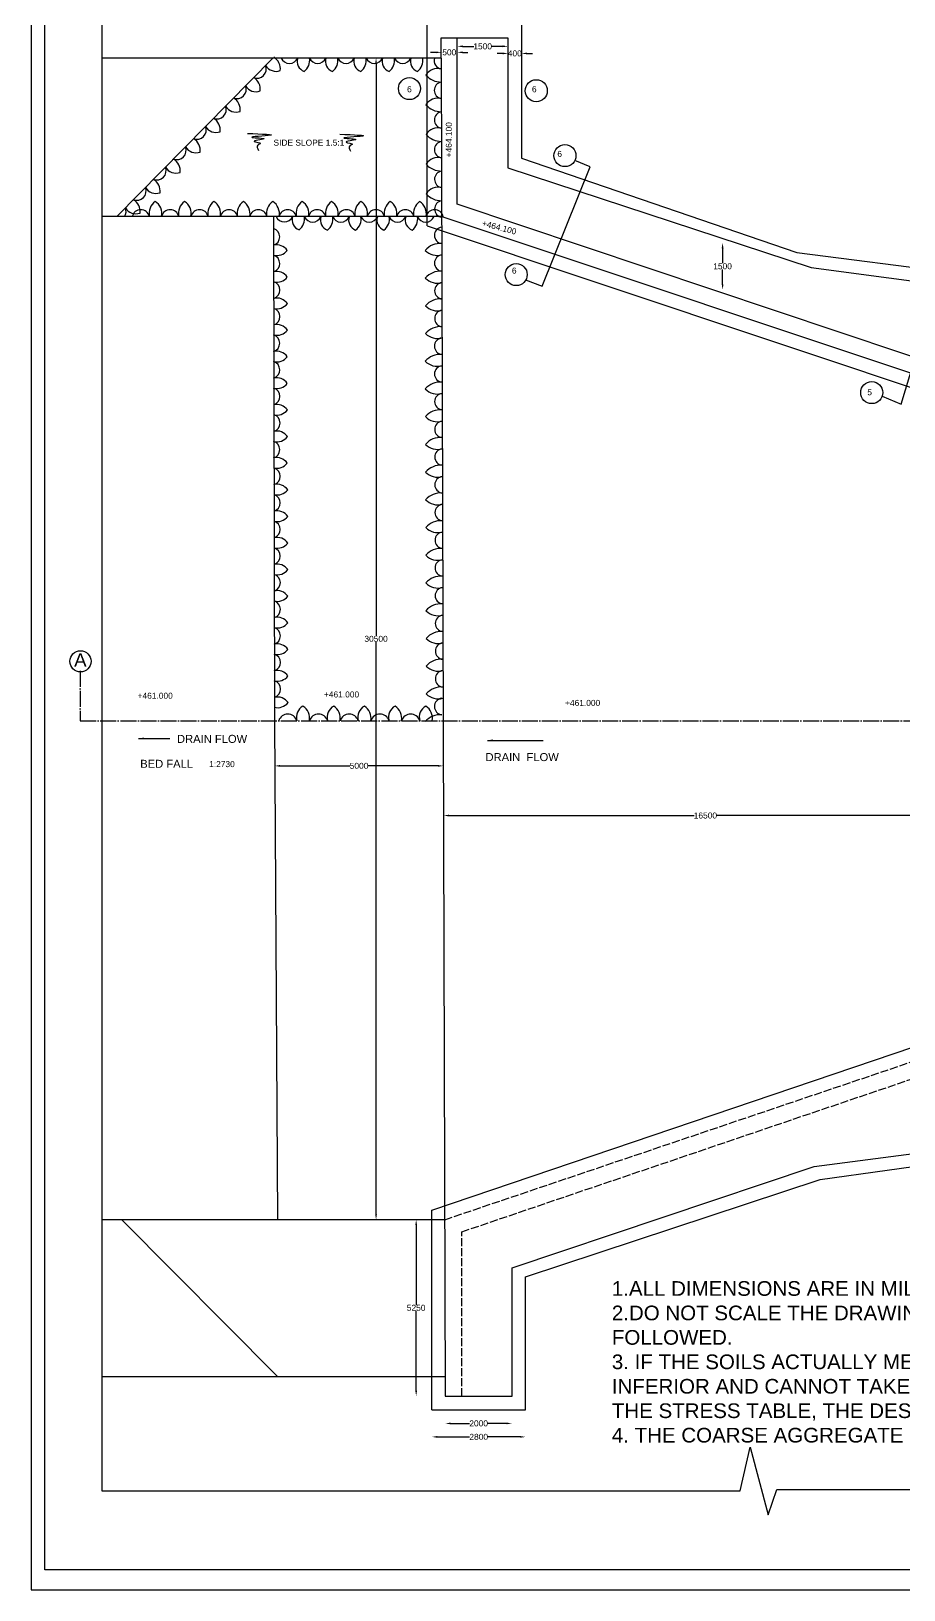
# Model space of a CAD drawing. Header units: inches. Extents: x 23764 to 29375, y 85 to 3606.
# Drawn here: x 23764 to 25073, y 85 to 2423 of the extents above; entities that cross this region are included whole.
import ezdxf

# ---------------------------------------------------------------- set-up
doc = ezdxf.new("R2010")
doc.units = ezdxf.units.IN
doc.header["$MEASUREMENT"] = 0
doc.linetypes.add('ACAD_ISO02W100', pattern=[15, 12, -3])
doc.linetypes.add('ACAD_ISO04W100', pattern=[30, 24, -3, 0, -3])
doc.layers.add('DIMENSIONS', color=255, linetype='Continuous')
doc.layers.add('TEXT', color=1, linetype='Continuous')
doc.styles.get("Standard").update_dxf_attribs({"font": 'arial.ttf', "height": 9})
doc.dimstyles.get("Standard").update_dxf_attribs({"dimtxt": 12, "dimasz": 8, "dimexe": 0.18, "dimexo": 0.0625, "dimgap": 0.09, "dimtad": 0, "dimtih": 1, "dimtoh": 1, "dimdec": 4, "dimzin": 0, "dimdsep": 46, "dimtxsty": 'Standard', "dimcen": 0.09, "dimse1": 1, "dimse2": 1, "dimadec": 0, "dimazin": 0, "dimtfac": 1, "dimtdec": 4, "dimtofl": 0, "dimtmove": 0, "dimatfit": 3, "dimfxl": 1, "dimtolj": 1, "dimtzin": 0, "dimarcsym": 0})

# ---------------------------------------------------------------- blocks, each defined once
blk = doc.blocks.new('*D68')
at = {"layer": 'Defpoints', "color": 0, "transparency": 16777216}
for p in [(24479.2, 2445.7), (24379.2, 2412.7), (24479.2, 2412.7)]:
    blk.add_point(p, dxfattribs=at)
at = {"layer": 'DIMENSIONS', "color": 0, "lineweight": -2, "transparency": 16777216}
for p, q in [((24387.2, 2445.7), (24415.6, 2445.7)), ((24471.2, 2445.7), (24442.8, 2445.7))]:
    blk.add_line(p, q, dxfattribs=at)
at = {"layer": 'DIMENSIONS', "color": 0, "transparency": 16777216}
for points in [[(24387.2, 2447.1), (24387.2, 2444.4), (24379.2, 2445.7)], [(24471.2, 2447.1), (24471.2, 2444.4), (24479.2, 2445.7)]]:
    blk.add_solid(points, dxfattribs=at)
at = {"layer": 'DIMENSIONS', "color": 0, "transparency": 16777216, "insert": (24429.2, 2445.7), "char_height": 9, "attachment_point": 5}
blk.add_mtext('\\A1;2000', dxfattribs=at)
blk = doc.blocks.new('*D69')
at = {"layer": 'Defpoints', "color": 0, "transparency": 16777216}
for p in [(24379.2, 2390.8), (24403.2, 2390.8), (24403.2, 2390.8)]:
    blk.add_point(p, dxfattribs=at)
at = {"layer": 'DIMENSIONS', "color": 0, "lineweight": -2, "transparency": 16777216}
for p, q in [((24371.2, 2390.8), (24363.2, 2390.8)), ((24411.2, 2390.8), (24419.2, 2390.8))]:
    blk.add_line(p, q, dxfattribs=at)
at = {"layer": 'DIMENSIONS', "color": 0, "transparency": 16777216}
for points in [[(24371.2, 2392.1), (24371.2, 2389.5), (24379.2, 2390.8)], [(24411.2, 2392.1), (24411.2, 2389.5), (24403.2, 2390.8)]]:
    blk.add_solid(points, dxfattribs=at)
at = {"layer": 'DIMENSIONS', "color": 0, "transparency": 16777216, "insert": (24391.2, 2390.8), "char_height": 9, "attachment_point": 5}
blk.add_mtext('\\A1;500', dxfattribs=at)
blk = doc.blocks.new('*D70')
at = {"layer": 'Defpoints', "color": 0, "transparency": 16777216}
for p in [(24403.2, 2397.7), (24479.2, 2399.8), (24479.2, 2397.7)]:
    blk.add_point(p, dxfattribs=at)
at = {"layer": 'DIMENSIONS', "color": 0, "lineweight": -2, "transparency": 16777216}
for p, q in [((24411.2, 2399.8), (24428.1, 2399.8)), ((24471.2, 2399.8), (24454.3, 2399.8))]:
    blk.add_line(p, q, dxfattribs=at)
at = {"layer": 'DIMENSIONS', "color": 0, "transparency": 16777216}
for points in [[(24411.2, 2401.2), (24411.2, 2398.5), (24403.2, 2399.8)], [(24471.2, 2401.2), (24471.2, 2398.5), (24479.2, 2399.8)]]:
    blk.add_solid(points, dxfattribs=at)
at = {"layer": 'DIMENSIONS', "color": 0, "transparency": 16777216, "insert": (24441.2, 2399.8), "char_height": 9, "attachment_point": 5}
blk.add_mtext('\\A1;1500', dxfattribs=at)
blk = doc.blocks.new('*D71')
at = {"layer": 'Defpoints', "color": 0, "transparency": 16777216}
for p in [(24479.2, 2388.9), (24499.7, 2389.2), (24499.7, 2388.9)]:
    blk.add_point(p, dxfattribs=at)
at = {"layer": 'DIMENSIONS', "color": 0, "lineweight": -2, "transparency": 16777216}
for p, q in [((24471.2, 2389.2), (24463.2, 2389.2)), ((24507.7, 2389.2), (24515.7, 2389.2))]:
    blk.add_line(p, q, dxfattribs=at)
at = {"layer": 'DIMENSIONS', "color": 0, "transparency": 16777216}
for points in [[(24471.2, 2390.5), (24471.2, 2387.8), (24479.2, 2389.2)], [(24507.7, 2390.5), (24507.7, 2387.8), (24499.7, 2389.2)]]:
    blk.add_solid(points, dxfattribs=at)
at = {"layer": 'DIMENSIONS', "color": 0, "transparency": 16777216, "insert": (24489.4, 2389.2), "char_height": 9, "attachment_point": 5}
blk.add_mtext('\\A1;400', dxfattribs=at)
blk = doc.blocks.new('*D72')
at = {"layer": 'Defpoints', "color": 0, "transparency": 16777216}
for p in [(24278.1, 2382.2), (24278.1, 639.8), (24281.4, 639.8)]:
    blk.add_point(p, dxfattribs=at)
at = {"layer": 'DIMENSIONS', "color": 0, "lineweight": -2, "transparency": 16777216}
for p, q in [((24281.4, 2374.2), (24281.4, 1515.7)), ((24281.4, 647.8), (24281.4, 1506.3))]:
    blk.add_line(p, q, dxfattribs=at)
at = {"layer": 'DIMENSIONS', "color": 0, "transparency": 16777216}
for points in [[(24280.1, 2374.2), (24282.7, 2374.2), (24281.4, 2382.2)], [(24280.1, 647.8), (24282.7, 647.8), (24281.4, 639.8)]]:
    blk.add_solid(points, dxfattribs=at)
at = {"layer": 'DIMENSIONS', "color": 0, "transparency": 16777216, "insert": (24281.4, 1511), "char_height": 9, "attachment_point": 5}
blk.add_mtext('\\A1;30500', dxfattribs=at)
blk = doc.blocks.new('*D73')
at = {"layer": 'Defpoints', "color": 0, "transparency": 16777216}
for p in [(24382.6, 1246), (25167.6, 1246), (25167.6, 1236)]:
    blk.add_point(p, dxfattribs=at)
at = {"layer": 'DIMENSIONS', "color": 0, "lineweight": -2, "transparency": 16777216}
for p, q in [((24390.6, 1246), (24758.5, 1246)), ((25159.6, 1246), (24791.7, 1246))]:
    blk.add_line(p, q, dxfattribs=at)
at = {"layer": 'DIMENSIONS', "color": 0, "transparency": 16777216}
for points in [[(24390.6, 1247.3), (24390.6, 1244.7), (24382.6, 1246)], [(25159.6, 1247.3), (25159.6, 1244.7), (25167.6, 1246)]]:
    blk.add_solid(points, dxfattribs=at)
at = {"layer": 'DIMENSIONS', "color": 0, "transparency": 16777216, "insert": (24775.1, 1246), "char_height": 9, "attachment_point": 5}
blk.add_mtext('\\A1;16500', dxfattribs=at)
blk = doc.blocks.new('*D80')
at = {"layer": 'Defpoints', "color": 0, "transparency": 16777216}
for p in [(24129.4, 1329.3), (24382.3, 1320.5), (24382.3, 1318.4)]:
    blk.add_point(p, dxfattribs=at)
at = {"layer": 'DIMENSIONS', "color": 0, "lineweight": -2, "transparency": 16777216}
for p, q in [((24137.4, 1320.5), (24242.3, 1320.5)), ((24374.3, 1320.5), (24269.4, 1320.5))]:
    blk.add_line(p, q, dxfattribs=at)
at = {"layer": 'DIMENSIONS', "color": 0, "transparency": 16777216}
for points in [[(24137.4, 1321.8), (24137.4, 1319.2), (24129.4, 1320.5)], [(24374.3, 1321.8), (24374.3, 1319.2), (24382.3, 1320.5)]]:
    blk.add_solid(points, dxfattribs=at)
at = {"layer": 'DIMENSIONS', "color": 0, "transparency": 16777216, "insert": (24255.9, 1320.5), "char_height": 9, "attachment_point": 5}
blk.add_mtext('\\A1;5000', dxfattribs=at)
blk = doc.blocks.new('*D81')
at = {"layer": 'Defpoints', "color": 0, "transparency": 16777216}
for p in [(24821.6, 2105), (24785, 2034.9), (24800.9, 2034.9)]:
    blk.add_point(p, dxfattribs=at)
at = {"layer": 'DIMENSIONS', "color": 0, "lineweight": -2, "transparency": 16777216}
for p, q in [((24800.9, 2097), (24800.9, 2074.6)), ((24800.9, 2042.9), (24800.9, 2065.3))]:
    blk.add_line(p, q, dxfattribs=at)
at = {"layer": 'DIMENSIONS', "color": 0, "transparency": 16777216}
for points in [[(24799.6, 2097), (24802.3, 2097), (24800.9, 2105)], [(24799.6, 2042.9), (24802.3, 2042.9), (24800.9, 2034.9)]]:
    blk.add_solid(points, dxfattribs=at)
at = {"layer": 'DIMENSIONS', "color": 0, "transparency": 16777216, "insert": (24800.9, 2069.9), "char_height": 9, "attachment_point": 5}
blk.add_mtext('\\A1;1500', dxfattribs=at)
blk = doc.blocks.new('*D162')
at = {"layer": 'Defpoints', "color": 0, "transparency": 16777216}
for p in [(24385.1, 375.3), (24485.2, 375.3), (24485.2, 334.2)]:
    blk.add_point(p, dxfattribs=at)
at = {"layer": 'DIMENSIONS', "color": 0, "lineweight": -2, "transparency": 16777216}
for p, q in [((24393.1, 334.2), (24421.6, 334.2)), ((24477.2, 334.2), (24448.8, 334.2))]:
    blk.add_line(p, q, dxfattribs=at)
at = {"layer": 'DIMENSIONS', "color": 0, "transparency": 16777216}
for points in [[(24393.1, 335.5), (24393.1, 332.9), (24385.1, 334.2)], [(24477.2, 335.5), (24477.2, 332.9), (24485.2, 334.2)]]:
    blk.add_solid(points, dxfattribs=at)
at = {"layer": 'DIMENSIONS', "color": 0, "transparency": 16777216, "insert": (24435.2, 334.2), "char_height": 9, "attachment_point": 5}
blk.add_mtext('\\A1;2000', dxfattribs=at)
blk = doc.blocks.new('*D163')
at = {"layer": 'Defpoints', "color": 0, "transparency": 16777216}
for p in [(24365.2, 354.7), (24505.5, 354.7), (24505.5, 314)]:
    blk.add_point(p, dxfattribs=at)
at = {"layer": 'DIMENSIONS', "color": 0, "lineweight": -2, "transparency": 16777216}
for p, q in [((24373.2, 314), (24421.7, 314)), ((24497.5, 314), (24448.9, 314))]:
    blk.add_line(p, q, dxfattribs=at)
at = {"layer": 'DIMENSIONS', "color": 0, "transparency": 16777216}
for points in [[(24373.2, 315.3), (24373.2, 312.7), (24365.2, 314)], [(24497.5, 315.3), (24497.5, 312.7), (24505.5, 314)]]:
    blk.add_solid(points, dxfattribs=at)
at = {"layer": 'DIMENSIONS', "color": 0, "transparency": 16777216, "insert": (24435.3, 314), "char_height": 9, "attachment_point": 5}
blk.add_mtext('\\A1;2800', dxfattribs=at)
blk = doc.blocks.new('*D164')
at = {"layer": 'Defpoints', "color": 0, "transparency": 16777216}
for p in [(24341.5, 639.8), (24384.4, 639.8), (24385.1, 375.3)]:
    blk.add_point(p, dxfattribs=at)
at = {"layer": 'DIMENSIONS', "color": 0, "lineweight": -2, "transparency": 16777216}
for p, q in [((24341.5, 631.8), (24341.5, 512.2)), ((24341.5, 383.3), (24341.5, 502.9))]:
    blk.add_line(p, q, dxfattribs=at)
at = {"layer": 'DIMENSIONS', "color": 0, "transparency": 16777216}
for points in [[(24340.2, 631.8), (24342.9, 631.8), (24341.5, 639.8)], [(24340.2, 383.3), (24342.9, 383.3), (24341.5, 375.3)]]:
    blk.add_solid(points, dxfattribs=at)
at = {"layer": 'DIMENSIONS', "color": 0, "transparency": 16777216, "insert": (24341.5, 507.6), "char_height": 9, "attachment_point": 5}
blk.add_mtext('\\A1;5250', dxfattribs=at)

msp = doc.modelspace()

# ---------------------------------------------------------------- linework, layer by layer
at = {"color": 0, "linetype": 'ACAD_ISO04W100'}
msp.add_lwpolyline([(23837.87809, 1463.17003), (23837.87809, 1388.31575), (28471.1902, 1388.31575)], dxfattribs=at)
at = {"color": 0, "linetype": 'ACAD_ISO02W100'}
for points in [[(24384.35498, 639.83471), (25168.08868, 904.96227), (25551.66074, 904.96227)], [(24409.83564, 375.26848), (24409.83564, 621.61828), (25168.1235, 879.28484), (25551.66074, 880.80398)]]:
    msp.add_lwpolyline(points, dxfattribs=at)
at = {"color": 0}
for centre, radius, start, end in [((24102.95449, 2365.82821), 13.86451, 248.886916, 22.04873256), ((24131.55908, 2380.83015), 18.552, 211.87698549, 289.5030441), ((24117.64331, 2365.97173), 20.28062, 352.55132541, 59.33261984), ((24151.55945, 2387.66706), 13.49784, 204.06412759, 335.93587241), ((24179.38232, 2377.33766), 16.232, 162.7053634, 249.37326419), ((24161.04072, 2378.78154), 20.88265, 307.19236511, 9.31927859), ((24193.97248, 2387.66706), 13.49784, 204.06412759, 335.93587241), ((24221.79535, 2377.33766), 16.232, 162.7053634, 249.37326419), ((24203.45375, 2378.78154), 20.88265, 307.19236511, 9.31927859), ((24236.38552, 2387.66706), 13.49784, 204.06412759, 335.93587241), ((24264.20839, 2377.33766), 16.232, 162.7053634, 249.37326419), ((24245.86679, 2378.78154), 20.88265, 307.19236511, 9.31927859), ((24278.79855, 2387.66706), 13.49784, 204.06412759, 335.93587241), ((24306.62142, 2377.33766), 16.232, 162.7053634, 249.37326419), ((24288.27982, 2378.78154), 20.88265, 307.19236511, 9.31927859), ((24321.21159, 2387.66706), 13.49784, 204.06412759, 335.93587241), ((24349.03446, 2377.33766), 16.232, 162.7053634, 249.37326419), ((24330.69286, 2378.78154), 20.88265, 307.19236511, 9.31927859), ((24373.79543, 2345.56051), 21.00909, 75.04779466, 147.83271718), ((24381.15791, 2378.33808), 12.63, 162.37058267, 261.15574211), ((24072.92733, 2335.30666), 13.86451, 248.886916, 22.04873256), ((24101.53192, 2350.30859), 18.552, 211.87698549, 289.5030441), ((24087.61615, 2335.45018), 20.28062, 352.55132541, 59.33261984), ((24378.56721, 2375.85015), 29.55932, 220.26412934, 271.37067224), ((24381.29042, 2333.83124), 12.63, 99.18543245, 261.15574211), ((24057.589, 2304.92862), 20.28062, 352.55132541, 59.33261984), ((24373.92794, 2301.05366), 21.00909, 75.04779466, 147.83271718), ((24042.90018, 2304.78511), 13.86451, 248.886916, 22.04873256), ((24027.56184, 2274.40707), 20.28062, 352.55132541, 59.33261984), ((24071.50477, 2319.78704), 18.552, 211.87698549, 289.5030441), ((24378.69973, 2331.34331), 29.55932, 220.26412934, 271.37067224), ((24381.42293, 2289.3244), 12.63, 99.18543245, 261.15574211), ((24012.87302, 2274.26356), 13.86451, 248.886916, 22.04873256), ((24041.47761, 2289.26549), 18.552, 211.87698549, 289.5030441), ((24374.06045, 2256.54682), 21.00909, 75.04779466, 147.83271718), ((23982.84586, 2243.74201), 13.86451, 248.886916, 22.04873256), ((24011.45046, 2258.74394), 18.552, 211.87698549, 289.5030441), ((23997.53469, 2243.88552), 20.28062, 352.55132541, 59.33261984), ((24378.83224, 2286.83647), 29.55932, 220.26412934, 271.37067224), ((24381.55544, 2244.81756), 12.63, 99.18543245, 261.15574211), ((23967.50753, 2213.36397), 20.28062, 352.55132541, 59.33261984), ((24374.19296, 2212.03998), 21.00909, 75.04779466, 147.83271718), ((24378.96475, 2242.32962), 29.55932, 220.26412934, 271.37067224), ((23952.81871, 2213.22046), 13.86451, 248.886916, 22.04873256), ((23937.48037, 2182.84242), 20.28062, 352.55132541, 59.33261984), ((23981.4233, 2228.22239), 18.552, 211.87698549, 289.5030441), ((24381.68795, 2200.31072), 12.63, 99.18543245, 261.15574211), ((23922.79155, 2182.69891), 13.86451, 248.886916, 22.04873256), ((23951.39614, 2197.70084), 18.552, 211.87698549, 289.5030441), ((24374.32548, 2167.53314), 21.00909, 75.04779466, 147.83271718), ((24379.09726, 2197.82278), 29.55932, 220.26412934, 271.37067224), ((23892.7644, 2152.17735), 13.86451, 326.6981238, 22.04873256), ((23921.36899, 2167.17929), 18.552, 211.87698549, 289.5030441), ((23928.69893, 2141.58143), 13.19162, 13.07198136, 166.92801864), ((23907.45322, 2152.32087), 20.28062, 352.55132541, 59.33261984), ((23963.23191, 2149.15155), 22.16297, 125.79790602, 191.94336156), ((23938.81781, 2148.89722), 21.52807, 348.39087107, 57.86741299), ((23972.75526, 2141.58143), 13.19162, 13.07198136, 166.92801864), ((24007.28823, 2149.15155), 22.16297, 125.79790602, 191.94336156), ((23982.87414, 2148.89722), 21.52807, 348.39087107, 57.86741299), ((24016.81159, 2141.58143), 13.19162, 13.07198136, 166.92801864), ((24051.34456, 2149.15155), 22.16297, 125.79790602, 191.94336156), ((24026.93047, 2148.89722), 21.52807, 348.39087107, 57.86741299), ((24060.86791, 2141.58143), 13.19162, 13.07198136, 166.92801864), ((24095.40089, 2149.15155), 22.16297, 125.79790602, 191.94336156), ((24070.98679, 2148.89722), 21.52807, 348.39087107, 57.86741299), ((24104.92424, 2141.58143), 13.19162, 13.07198136, 166.92801864), ((24139.45722, 2149.15155), 22.16297, 125.79790602, 191.94336156), ((24115.04312, 2148.89722), 21.52807, 348.39087107, 57.86741299), ((24148.98057, 2141.58143), 13.19162, 13.07198136, 166.92801864), ((24183.51354, 2149.15155), 22.16297, 125.79790602, 191.94336156), ((24159.09945, 2148.89722), 21.52807, 348.39087107, 57.86741299), ((24193.0369, 2141.58143), 13.19162, 13.07198136, 166.92801864), ((24227.56987, 2149.15155), 22.16297, 125.79790602, 191.94336156), ((24203.15578, 2148.89722), 21.52807, 348.39087107, 57.86741299), ((24237.09322, 2141.58143), 13.19162, 13.07198136, 166.92801864), ((24271.6262, 2149.15155), 22.16297, 125.79790602, 191.94336156), ((24247.2121, 2148.89722), 21.52807, 348.39087107, 57.86741299), ((24281.14955, 2141.58143), 13.19162, 13.07198136, 166.92801864), ((24315.68253, 2149.15155), 22.16297, 125.79790602, 191.94336156), ((24291.26843, 2148.89722), 21.52807, 348.39087107, 57.86741299), ((24325.20588, 2141.58143), 13.19162, 13.07198136, 166.92801864), ((24359.73885, 2149.15155), 22.16297, 125.79790602, 191.94336156), ((24335.32476, 2148.89722), 21.52807, 348.39087107, 57.86741299), ((24369.26221, 2141.58143), 13.19162, 13.07198136, 166.92801864), ((24381.82046, 2155.80388), 12.63, 99.18543245, 261.15574211), ((24143.80956, 2150.06891), 13.49784, 204.06412759, 335.93587241), ((24171.63243, 2139.7395), 16.232, 162.7053634, 249.37326419), ((24153.29083, 2141.18339), 20.88265, 307.19236511, 9.31927859), ((24186.27943, 2149.70219), 13.49784, 204.06412759, 335.93587241), ((24214.1023, 2139.37279), 16.232, 162.7053634, 249.37326419), ((24195.7607, 2140.81668), 20.88265, 307.19236511, 9.31927859), ((24228.69247, 2149.70219), 13.49784, 204.06412759, 335.93587241), ((24256.51534, 2139.37279), 16.232, 162.7053634, 249.37326419), ((24238.17374, 2140.81668), 20.88265, 307.19236511, 9.31927859), ((24271.1055, 2149.70219), 13.49784, 204.06412759, 335.93587241), ((24298.92837, 2139.37279), 16.232, 162.7053634, 249.37326419), ((24280.58677, 2140.81668), 20.88265, 307.19236511, 9.31927859), ((24313.51854, 2149.70219), 13.49784, 204.06412759, 335.93587241), ((24341.3414, 2139.37279), 16.232, 162.7053634, 249.37326419), ((24322.99981, 2140.81668), 20.88265, 307.19236511, 9.31927859), ((24355.93157, 2149.70219), 13.49784, 204.06412759, 335.93587241), ((24381.3061, 2116.31652), 12.38703, 96.4137746, 263.92739996), ((24124.01389, 2114.00634), 12.99728, 286.79310441, 73.4050008), ((24132.23594, 2082.54041), 19.54035, 34.78485612, 103.21464656), ((24132.62559, 2105.73341), 19.75573, 255.84657618, 322.43131708), ((24124.08285, 2074.12147), 12.99728, 286.79310441, 73.4050008), ((24377.70249, 2074.22505), 29.86213, 85.59575408, 139.0635898), ((24373.34985, 2111.68046), 25.5243, 224.49649497, 285.20955731), ((24381.42988, 2074.7407), 12.38703, 96.4137746, 263.92739996), ((24132.30489, 2042.65553), 19.54035, 34.78485612, 103.21464656), ((24377.82628, 2032.64923), 29.86213, 85.59575408, 139.0635898), ((24132.69454, 2065.84854), 19.75573, 255.84657618, 322.43131708), ((24124.1518, 2034.23659), 12.99728, 286.79310441, 73.4050008), ((24373.47363, 2070.10463), 25.5243, 224.49649497, 285.20955731), ((24381.55367, 2033.16488), 12.38703, 96.4137746, 263.92739996), ((24132.37385, 2002.77066), 19.54035, 34.78485612, 103.21464656), ((24132.76349, 2025.96366), 19.75573, 255.84657618, 322.43131708), ((24377.95006, 1991.0734), 29.86213, 85.59575408, 139.0635898), ((24373.59742, 2028.52881), 25.5243, 224.49649497, 285.20955731), ((24124.22075, 1994.35172), 12.99728, 286.79310441, 73.4050008), ((24381.67745, 1991.58905), 12.38703, 96.4137746, 263.92739996), ((24124.01389, 1954.46684), 12.99728, 286.79310441, 73.4050008), ((24132.4428, 1962.88578), 19.54035, 34.78485612, 103.21464656), ((24132.83244, 1986.07879), 19.75573, 255.84657618, 322.43131708), ((24378.07385, 1949.49758), 29.86213, 85.59575408, 139.0635898), ((24373.7212, 1986.95299), 25.5243, 224.49649497, 285.20955731), ((24132.23594, 1923.00091), 19.54035, 34.78485612, 103.21464656), ((24381.3061, 1950.01323), 12.38703, 96.4137746, 263.92739996), ((24132.62559, 1946.19391), 19.75573, 255.84657618, 322.43131708), ((24124.08285, 1914.58197), 12.99728, 286.79310441, 73.4050008), ((24377.70249, 1907.92176), 29.86213, 85.59575408, 139.0635898), ((24373.34985, 1945.37716), 25.5243, 224.49649497, 285.20955731), ((24381.42988, 1908.43741), 12.38703, 96.4137746, 263.92739996), ((24132.30489, 1883.11603), 19.54035, 34.78485612, 103.21464656), ((24132.69454, 1906.30904), 19.75573, 255.84657618, 322.43131708), ((24377.82628, 1866.34593), 29.86213, 85.59575408, 139.0635898), ((24124.1518, 1874.69709), 12.99728, 286.79310441, 73.4050008), ((24373.47363, 1903.80134), 25.5243, 224.49649497, 285.20955731), ((24381.55367, 1866.86158), 12.38703, 96.4137746, 263.92739996), ((24132.37385, 1843.23116), 19.54035, 34.78485612, 103.21464656), ((24132.76349, 1866.42416), 19.75573, 255.84657618, 322.43131708), ((24124.49668, 1834.74474), 12.99728, 286.79310441, 73.4050008), ((24377.95006, 1824.77011), 29.86213, 85.59575408, 139.0635898), ((24373.59742, 1862.22552), 25.5243, 224.49649497, 285.20955731), ((24381.67745, 1825.28576), 12.38703, 96.4137746, 263.92739996), ((24124.01389, 1794.85987), 12.99728, 286.79310441, 73.4050008), ((24132.71873, 1803.27881), 19.54035, 34.78485612, 103.21464656), ((24133.10837, 1826.47181), 19.75573, 255.84657618, 322.43131708), ((24378.07385, 1783.19429), 29.86213, 85.59575408, 139.0635898), ((24373.7212, 1820.6497), 25.5243, 224.49649497, 285.20955731), ((24132.23594, 1763.39393), 19.54035, 34.78485612, 103.21464656), ((24381.80124, 1783.70994), 12.38703, 96.4137746, 263.92739996), ((24132.62559, 1786.58694), 19.75573, 255.84657618, 322.43131708), ((24124.63481, 1754.8442), 12.99728, 286.79310441, 73.4050008), ((24378.19763, 1741.61846), 29.86213, 85.59575408, 139.0635898), ((24373.84499, 1779.07387), 25.5243, 224.49649497, 285.20955731), ((24381.92502, 1742.13411), 12.38703, 96.4137746, 263.92739996), ((24132.85686, 1723.37826), 19.54035, 34.78485612, 103.21464656), ((24133.2465, 1746.57127), 19.75573, 255.84657618, 322.43131708), ((24124.70376, 1714.95932), 12.99728, 286.79310441, 73.4050008), ((24378.32142, 1700.04264), 29.86213, 85.59575408, 139.0635898), ((24373.96877, 1737.49805), 25.5243, 224.49649497, 285.20955731), ((24382.04881, 1700.55829), 12.38703, 96.4137746, 263.92739996), ((24132.92581, 1683.49339), 19.54035, 34.78485612, 103.21464656), ((24133.31546, 1706.68639), 19.75573, 255.84657618, 322.43131708), ((24124.77272, 1675.07445), 12.99728, 286.79310441, 73.4050008), ((24378.4452, 1658.46682), 29.86213, 85.59575408, 139.0635898), ((24132.99477, 1643.60851), 19.54035, 34.78485612, 103.21464656), ((24374.09256, 1695.92223), 25.5243, 224.49649497, 285.20955731), ((24382.17259, 1658.98247), 12.38703, 96.4137746, 263.92739996), ((24133.38441, 1666.80152), 19.75573, 255.84657618, 322.43131708), ((24124.84167, 1635.18957), 12.99728, 286.79310441, 73.4050008), ((24378.56898, 1616.89099), 29.86213, 85.59575408, 139.0635898), ((24133.06372, 1603.72364), 19.54035, 34.78485612, 103.21464656), ((24133.45336, 1626.91664), 19.75573, 255.84657618, 322.43131708), ((24374.21634, 1654.3464), 25.5243, 224.49649497, 285.20955731), ((24382.29637, 1617.40664), 12.38703, 96.4137746, 263.92739996), ((24124.91062, 1595.3047), 12.99728, 286.79310441, 73.4050008), ((24378.69277, 1575.31517), 29.86213, 85.59575408, 139.0635898), ((24374.34013, 1612.77058), 25.5243, 224.49649497, 285.20955731), ((24133.13267, 1563.83876), 19.54035, 34.78485612, 103.21464656), ((24133.52232, 1587.03177), 19.75573, 255.84657618, 322.43131708), ((24124.97957, 1555.41982), 12.99728, 286.79310441, 73.4050008), ((24382.42016, 1575.83082), 12.38703, 96.4137746, 263.92739996), ((24133.20162, 1523.95389), 19.54035, 34.78485612, 103.21464656), ((24378.81655, 1533.73935), 29.86213, 85.59575408, 139.0635898), ((24374.46391, 1571.19476), 25.5243, 224.49649497, 285.20955731), ((24382.54394, 1534.255), 12.38703, 96.4137746, 263.92739996), ((24133.59127, 1547.14689), 19.75573, 255.84657618, 322.43131708), ((24125.04853, 1515.53495), 12.99728, 286.79310441, 73.4050008), ((24378.94034, 1492.16352), 29.86213, 85.59575408, 139.0635898), ((24133.27058, 1484.06901), 19.54035, 34.78485612, 103.21464656), ((24374.5877, 1529.61893), 25.5243, 224.49649497, 285.20955731), ((24382.66773, 1492.67917), 12.38703, 96.4137746, 263.92739996), ((24133.66022, 1507.26202), 19.75573, 255.84657618, 322.43131708), ((24125.11748, 1475.65007), 12.99728, 286.79310441, 73.4050008), ((24379.06412, 1450.5877), 29.86213, 85.59575408, 139.0635898), ((24133.33953, 1444.18414), 19.54035, 34.78485612, 103.21464656), ((24133.72917, 1467.37714), 19.75573, 255.84657618, 322.43131708), ((24374.71148, 1488.04311), 25.5243, 224.49649497, 285.20955731), ((24382.79151, 1451.10335), 12.38703, 96.4137746, 263.92739996), ((24125.18643, 1435.7652), 12.99728, 286.79310441, 73.4050008), ((24379.18791, 1409.01188), 29.86213, 85.59575408, 139.0635898), ((24374.83526, 1446.46729), 25.5243, 224.49649497, 285.20955731), ((24133.40848, 1404.29926), 19.54035, 34.78485612, 103.21464656), ((24133.79813, 1427.49227), 19.75573, 255.84657618, 322.43131708), ((24180.94158, 1393.53167), 18.93559, 118.62691284, 195.98917495), ((24159.74137, 1391.7396), 22.04828, 351.06647304, 56.6282406), ((24226.98762, 1393.53167), 18.93559, 118.62691284, 195.98917495), ((24205.78742, 1391.7396), 22.04828, 351.06647304, 56.6282406), ((24273.03367, 1393.53167), 18.93559, 118.62691284, 195.98917495), ((24251.83346, 1391.7396), 22.04828, 351.06647304, 56.6282406), ((24319.07971, 1393.53167), 18.93559, 118.62691284, 195.98917495), ((24297.87951, 1391.7396), 22.04828, 351.06647304, 56.6282406), ((24365.12575, 1393.53167), 18.93559, 118.62691284, 195.98917495), ((24343.92555, 1391.7396), 22.04828, 351.06647304, 56.6282406), ((24381.3061, 1409.52753), 12.38703, 96.4137746, 263.92739996), ((24149.10734, 1383.64005), 14.41082, 18.93275697, 161.06724303), ((24195.15338, 1383.64005), 14.41082, 18.93275697, 161.06724303), ((24241.19943, 1383.64005), 14.41082, 18.93275697, 161.06724303), ((24287.24547, 1383.64005), 14.41082, 18.93275697, 161.06724303), ((24333.29152, 1383.64005), 14.41082, 18.93275697, 161.06724303), ((24377.70249, 1367.43605), 29.86213, 85.59575408, 139.0635898)]:
    msp.add_arc(centre, radius, start, end, dxfattribs=at)
for points in [[(24088.89047, 2269.26257), (24122.97778, 2266.3268), (24095.69114, 2263.22328), (24113.07063, 2261.04243), (24098.46179, 2257.10011), (24108.201, 2254.08048), (24104.08704, 2251.64799), (24105.1785, 2243.67949)], [(24226.89907, 2268.08883), (24260.98638, 2265.15307), (24233.69973, 2262.04954), (24251.07923, 2259.8687), (24236.47038, 2255.92637), (24246.2096, 2252.90674), (24242.09564, 2250.47425), (24243.1871, 2242.50575)]]:
    msp.add_spline(points, degree=3, dxfattribs=at)
at = {"layer": 'DIMENSIONS', "color": 0}
for points in [[(29373.18873, 3606.2754), (23764.39154, 3606.2754), (23764.39154, 84.60532), (29373.18873, 84.60532)], [(29366.41367, 114.6951), (23784.97955, 114.6951), (23784.97955, 3592.72952), (29366.41367, 3592.72952)]]:
    msp.add_lwpolyline(points, close=True, dxfattribs=at)
for points in [[(23870.31553, 2805.6097), (23870.31553, 232.89707), (24827.42413, 232.89707), (24842.0405, 298.83281), (24869.36675, 197.25062), (24882.07662, 235.02651), (26160.15263, 235.02651), (26174.79885, 291.57579), (26205.03876, 200.72057), (26213.92397, 235.02651), (27466.61441, 235.02651), (27480.47587, 278.06274), (27506.61016, 198.54652), (27518.27439, 235.02651), (28449.69622, 235.02651), (28449.69622, 2792.12957), (28442.89388, 2792.12957)], [(24357.87303, 2130.33134), (24357.87303, 2433.68348), (24499.6572, 2433.68348), (24499.6572, 2231.99182), (24912.23655, 2090.74597), (25146.66127, 2060.5488)], [(24379.16751, 2382.1632), (24379.16751, 2412.70861)], [(24379.16751, 2412.70861), (24479.1588, 2412.70861), (24479.1588, 2217.54751), (24933.61928, 2068.17446), (25166.55382, 2036.93973)], [(25166.73017, 1906.88154), (24403.23801, 2162.87719), (24403.23801, 2412.70861)], [(24379.16751, 2382.1632), (23870.31553, 2382.1632)], [(23893.00556, 2144.56504), (24126.75504, 2382.1632)], [(24379.16751, 2382.1632), (24385.14267, 375.26848), (24485.2048, 375.26848), (24485.2048, 567.4431), (24938.32465, 719.48193), (25168.29947, 749.50354), (25166.43146, 2127.18324)], [(24505.5326, 2049.47442), (24530.52346, 2040.23993), (24602.26713, 2219.18551), (24579.58554, 2228.76842)], [(24379.87491, 2144.56504), (23870.31553, 2144.56504)], [(24127.69468, 2144.56504), (24129.00208, 1388.31575)], [(24357.87303, 2130.33134), (25146.40692, 1867.11306), (25146.40692, 1861.06945), (25166.79225, 1861.0971)], [(24379.87491, 2144.56504), (25166.76409, 1881.86249)], [(25039.94829, 1875.03606), (25068.75195, 1863.13438), (25133.43857, 2078.22522), (25114.71283, 2086.97459)], [(24129.00208, 1388.31575), (24133.65785, 639.83471)], [(24365.18529, 354.70541), (24365.18529, 654.04023), (25148.13372, 919.6304), (25148.13372, 924.57459), (25456.16032, 924.57459)], [(24365.18529, 354.70541), (24505.46829, 354.70541), (24505.46829, 554.05324), (24947.04062, 700.29978), (25148.26564, 727.94664), (25148.26564, 632.40009), (25445.08263, 632.40009), (25445.08263, 879.28484)], [(24384.35498, 639.83471), (23870.31553, 639.83471)], [(23900.0353, 639.83471), (24133.68827, 404.43842)], [(23870.31553, 404.43842), (24384.61161, 404.43842)]]:
    msp.add_lwpolyline(points, dxfattribs=at)
for centre, radius in [((24331.51756, 2336.48054), 16.53397), ((24521.51693, 2333.13081), 16.53397), ((24564.58759, 2235.86068), 16.53397), ((24491.47574, 2057.38743), 16.53397), ((25024.57712, 1880.476), 16.53397), ((23838.27302, 1477.33033), 15.87977)]:
    msp.add_circle(centre, radius, dxfattribs=at)

# ---------------------------------------------------------------- texts
msp.add_text('A', height=20, dxfattribs=at).set_placement((23828.78849, 1469.38994))
at = {"layer": 'DIMENSIONS', "color": 0, "insert": (24634.89106, 547.61777), "char_height": 22, "width": 1059.2119427, "attachment_point": 1}
msp.add_mtext('1.ALL DIMENSIONS ARE IN MILLIMETERS ARE LEVELS ARE IN METRES.\\P2.DO NOT SCALE THE DRAWING FIGURED  DIMENSIONS SHALL BE FOLLOWED.\\P3. IF THE SOILS ACTUALLY MET WITH DURING EXECUTION ARE INFERIOR AND CANNOT TAKE DESIGNED STRESSES AS INDICATED IN THE STRESS TABLE, THE DESIGN REQUIRES MODIFICATION. \\P4. THE COARSE AGGREGATE SHALL COMPLY WITH IS 383-1970. ', dxfattribs=at)
at = {"layer": 'TEXT', "color": 0}
for s, height, p in [('6', 9, (24327.87237, 2330.96683)), ('6', 9, (24515.1043, 2330.96683)), ('SIDE SLOPE 1.5:1', 9, (24127.60877, 2250.83429)), ('6', 9, (24553.15143, 2233.95656)), ('6', 9, (24485.06708, 2058.93802)), ('5', 9, (25017.83967, 1876.47133)), ('+461.000', 9, (23923.89772, 1421.23159)), ('+461.000', 9, (24203.29979, 1423.13526)), ('+461.000', 9, (24564.72308, 1410.49082)), ('DRAIN FLOW', 12, (23982.97028, 1354.99423)), ('DRAIN  FLOW', 12, (24445.49476, 1327.69361)), ('BED FALL ', 12, (23927.84995, 1317.57627)), ('1:2730', 9, (24031.13365, 1318.64535))]:
    msp.add_text(s, height=height, dxfattribs=at).set_placement(p)
for rotation, p in [(90, (24394.96973, 2233.32838)), (345.25369729, (24439.41418, 2130.64379))]:
    msp.add_text('+464.100', height=9, rotation=rotation, dxfattribs=at).set_placement(p)

# ---------------------------------------------------------------- dimensions: what is measured, and where the dimension line sits
at = {"layer": 'DIMENSIONS', "color": 0}
for base, p1, p2, text, picture, middle in [((24479.1588, 2445.74609), (24379.16751, 2412.70861), (24479.1588, 2412.70861), '2000', '*D68', (24429.16316, 2445.74609)), ((24403.23801, 2390.81026), (24379.16751, 2390.81026), (24403.23801, 2390.81026), '500', '*D69', (24391.20276, 2390.81026)), ((24479.1588, 2399.83265), (24403.23801, 2397.70193), (24479.1588, 2397.70193), '1500', '*D70', (24441.19841, 2399.83265)), ((24499.6572, 2389.17907), (24479.1588, 2388.94232), (24499.6572, 2388.94232), '400', '*D71', (24489.408, 2389.17907)), ((24382.33461, 1320.48715), (24129.36918, 1329.30012), (24382.33461, 1318.42184), '5000', '*D80', (24255.85189, 1320.48715)), ((25167.63984, 1245.98944), (24382.55027, 1245.98742), (25167.63984, 1235.99086), '16500', '*D73', (24775.09505, 1245.98944)), ((24485.2048, 334.20806), (24385.14267, 375.26848), (24485.2048, 375.26848), '2000', '*D162', (24435.17374, 334.20806)), ((24505.46829, 314.0086), (24365.18529, 354.70541), (24505.46829, 354.70541), '2800', '*D163', (24435.32679, 314.0086))]:
    dim = msp.add_linear_dim(base=base, p1=p1, p2=p2, text=text, dimstyle='Standard', dxfattribs=at)
    dim.commit()
    dim.dimension.update_dxf_attribs({"geometry": picture, "text_midpoint": middle})
for base, p1, p2, text, picture, middle in [((24281.40629, 639.83471), (24278.116, 2382.1632), (24278.116, 639.83471), '30500', '*D72', (24281.40629, 1510.99895)), ((24800.93134, 2034.87936), (24821.57362, 2105.00187), (24784.98409, 2034.87936), '1500', '*D81', (24800.93134, 2069.94062)), ((24341.54136, 639.83471), (24385.14267, 375.26848), (24384.35498, 639.83471), '5250', '*D164', (24341.54136, 507.5516))]:
    dim = msp.add_linear_dim(base=base, p1=p1, p2=p2, angle=90, text=text, dimstyle='Standard', dxfattribs=at)
    dim.commit()
    dim.dimension.update_dxf_attribs({"geometry": picture, "text_midpoint": middle})

# ---------------------------------------------------------------- leaders
for points in [[(23925.40653, 1361.68032), (23972.19374, 1361.68032)], [(24448.47516, 1358.76874), (24532.04921, 1358.76874)]]:
    msp.add_leader(points, dimstyle='Standard', override={"dimgap": 0.09, "dimtad": 0}, dxfattribs=at)

doc.saveas('drawing.dxf')
